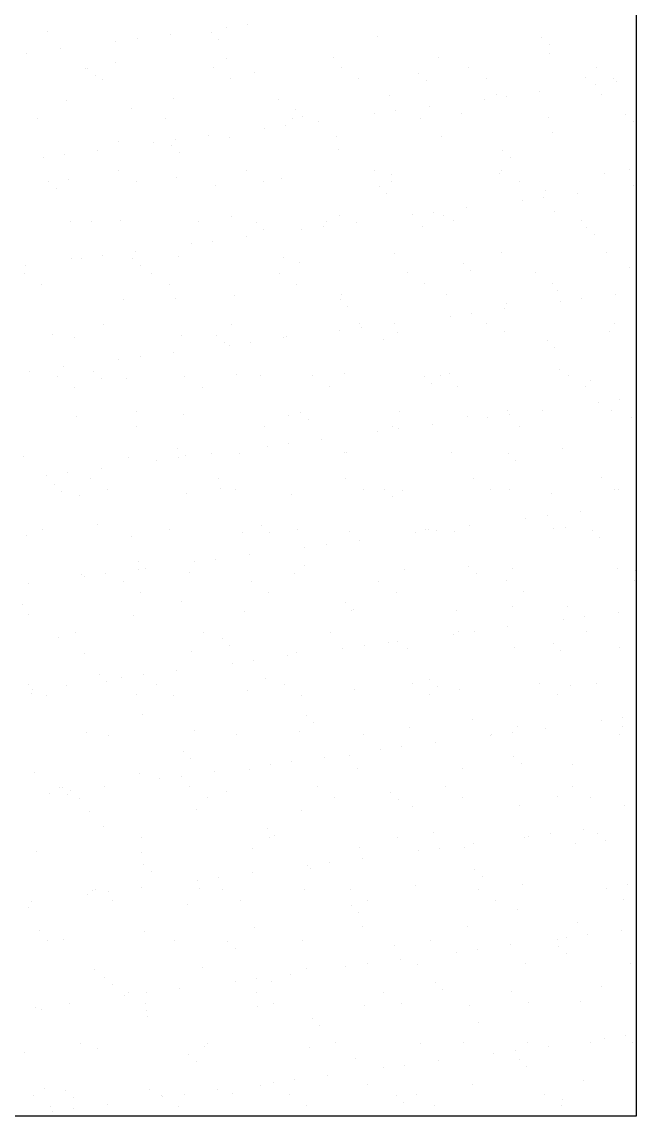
# Model space of a CAD drawing. Header units: metres. Extents: x 516 to 666, y 54 to 108.
# Drawn here: x 600.376 to 600.9, y 85.76 to 86.694 of the extents above; entities that cross this region are included whole.
import ezdxf

# ---------------------------------------------------------------- set-up
doc = ezdxf.new("R2010")
doc.units = ezdxf.units.M
doc.header["$LTSCALE"] = 30
doc.header["$MEASUREMENT"] = 0
doc.layers.get('0').update_dxf_attribs({"linetype": 'CONTINUOUS'})

msp = doc.modelspace()

# ---------------------------------------------------------------- linework, layer by layer
for p, q in [((600.89996, 88.69055), (600.89996, 85.76041)), ((600.5502, 86.69005), (600.5502, 86.69005)), ((600.56842, 86.69245), (600.56842, 86.69245)), ((600.39731, 86.6866), (600.39731, 86.6866)), ((600.47421, 86.68005), (600.47421, 86.68005)), ((600.50266, 86.68379), (600.50266, 86.68379)), ((600.53735, 86.68539), (600.53735, 86.68539)), ((600.5438, 86.67948), (600.5438, 86.67948)), ((600.67945, 86.6823), (600.67945, 86.6823)), ((600.81949, 86.6811), (600.81949, 86.6811)), ((600.40846, 86.67139), (600.40846, 86.67139)), ((600.456, 86.67765), (600.456, 86.67765)), ((600.82594, 86.67519), (600.82594, 86.67519)), ((600.38001, 86.66764), (600.38001, 86.66764)), ((600.45592, 86.65985), (600.45592, 86.65985)), ((600.55044, 86.66325), (600.55044, 86.66325)), ((600.64205, 86.66442), (600.64205, 86.66442)), ((600.73157, 86.66399), (600.73157, 86.66399)), ((600.82609, 86.6674), (600.82609, 86.6674)), ((600.43021, 86.65505), (600.43021, 86.65505)), ((600.43215, 86.65468), (600.43215, 86.65468)), ((600.53919, 86.65525), (600.53919, 86.65525)), ((600.57425, 86.65158), (600.57425, 86.65158)), ((600.64818, 86.65545), (600.64818, 86.65545)), ((600.71428, 86.65038), (600.71428, 86.65038)), ((600.75716, 86.65564), (600.75716, 86.65564)), ((600.86614, 86.65584), (600.86614, 86.65584)), ((600.4386, 86.64877), (600.4386, 86.64877)), ((600.44497, 86.64565), (600.44497, 86.64565)), ((600.55395, 86.64585), (600.55395, 86.64585)), ((600.66293, 86.64604), (600.66293, 86.64604)), ((600.72073, 86.64447), (600.72073, 86.64447)), ((600.77192, 86.64624), (600.77192, 86.64624)), ((600.85638, 86.64729), (600.85638, 86.64729)), ((600.86507, 86.64089), (600.86507, 86.64089)), ((600.8809, 86.64644), (600.8809, 86.64644)), ((600.88329, 86.64329), (600.88329, 86.64329)), ((600.68937, 86.63161), (600.68937, 86.63161)), ((600.78098, 86.63278), (600.78098, 86.63278)), ((600.81754, 86.63463), (600.81754, 86.63463)), ((600.8705, 86.63235), (600.8705, 86.63235)), ((600.41372, 86.62747), (600.41372, 86.62747)), ((600.50532, 86.62863), (600.50532, 86.62863)), ((600.59485, 86.62821), (600.59485, 86.62821)), ((600.72334, 86.62223), (600.72334, 86.62223)), ((600.77087, 86.62849), (600.77087, 86.62849)), ((600.78909, 86.63089), (600.78909, 86.63089)), ((600.46904, 86.62087), (600.46904, 86.62087)), ((600.60908, 86.61967), (600.60908, 86.61967)), ((600.61553, 86.61376), (600.61553, 86.61376)), ((600.67667, 86.61609), (600.67667, 86.61609)), ((600.69488, 86.61849), (600.69488, 86.61849)), ((600.75118, 86.61657), (600.75118, 86.61657)), ((600.89122, 86.61537), (600.89122, 86.61537)), ((600.38911, 86.6116), (600.38911, 86.6116)), ((600.49809, 86.6118), (600.49809, 86.6118)), ((600.58247, 86.60369), (600.58247, 86.60369)), ((600.60068, 86.60608), (600.60068, 86.60608)), ((600.60708, 86.612), (600.60708, 86.612)), ((600.62913, 86.60983), (600.62913, 86.60983)), ((600.71606, 86.6122), (600.71606, 86.6122)), ((600.82504, 86.6124), (600.82504, 86.6124)), ((600.89767, 86.60946), (600.89767, 86.60946)), ((600.53493, 86.59743), (600.53493, 86.59743)), ((600.55265, 86.59582), (600.55265, 86.59582)), ((600.64425, 86.59699), (600.64425, 86.59699)), ((600.73378, 86.59656), (600.73378, 86.59656)), ((600.8283, 86.59997), (600.8283, 86.59997)), ((600.44073, 86.58503), (600.44073, 86.58503)), ((600.45812, 86.59242), (600.45812, 86.59242)), ((600.48826, 86.59128), (600.48826, 86.59128)), ((600.50388, 86.58895), (600.50388, 86.58895)), ((600.50648, 86.59368), (600.50648, 86.59368)), ((600.64598, 86.58586), (600.64598, 86.58586)), ((600.39406, 86.57888), (600.39406, 86.57888)), ((600.41228, 86.58128), (600.41228, 86.58128)), ((600.51033, 86.58304), (600.51033, 86.58304)), ((600.78601, 86.58465), (600.78601, 86.58465)), ((600.79246, 86.57874), (600.79246, 86.57874)), ((600.45847, 86.56742), (600.45847, 86.56742)), ((600.56746, 86.56761), (600.56746, 86.56761)), ((600.67644, 86.56781), (600.67644, 86.56781)), ((600.78542, 86.56801), (600.78542, 86.56801)), ((600.89441, 86.56821), (600.89441, 86.56821)), ((600.39867, 86.55824), (600.39867, 86.55824)), ((600.41592, 86.56003), (600.41592, 86.56003)), ((600.47323, 86.55801), (600.47323, 86.55801)), ((600.50753, 86.5612), (600.50753, 86.5612)), ((600.58221, 86.55821), (600.58221, 86.55821)), ((600.59705, 86.56077), (600.59705, 86.56077)), ((600.6912, 86.55841), (600.6912, 86.55841)), ((600.69157, 86.56418), (600.69157, 86.56418)), ((600.78318, 86.56535), (600.78318, 86.56535)), ((600.80018, 86.55861), (600.80018, 86.55861)), ((600.8727, 86.56492), (600.8727, 86.56492)), ((600.40512, 86.55232), (600.40512, 86.55232)), ((600.54077, 86.55514), (600.54077, 86.55514)), ((600.68081, 86.55394), (600.68081, 86.55394)), ((600.68726, 86.54803), (600.68726, 86.54803)), ((600.82291, 86.55084), (600.82291, 86.55084)), ((600.8498, 86.54827), (600.8498, 86.54827)), ((600.89734, 86.55453), (600.89734, 86.55453)), ((600.80314, 86.54213), (600.80314, 86.54213)), ((600.82135, 86.54453), (600.82135, 86.54453)), ((600.64646, 86.52956), (600.64646, 86.52956)), ((600.70893, 86.52973), (600.70893, 86.52973)), ((600.72715, 86.53212), (600.72715, 86.53212)), ((600.73598, 86.52913), (600.73598, 86.52913)), ((600.7556, 86.53587), (600.7556, 86.53587)), ((600.8305, 86.53254), (600.8305, 86.53254)), ((600.41737, 86.52397), (600.41737, 86.52397)), ((600.43557, 86.52443), (600.43557, 86.52443)), ((600.46033, 86.52499), (600.46033, 86.52499)), ((600.52636, 86.52417), (600.52636, 86.52417)), ((600.55485, 86.52839), (600.55485, 86.52839)), ((600.57561, 86.52322), (600.57561, 86.52322)), ((600.63295, 86.51972), (600.63295, 86.51972)), ((600.63534, 86.52436), (600.63534, 86.52436)), ((600.6614, 86.52347), (600.6614, 86.52347)), ((600.71771, 86.52013), (600.71771, 86.52013)), ((600.74433, 86.52456), (600.74433, 86.52456)), ((600.85331, 86.52476), (600.85331, 86.52476)), ((600.5672, 86.51107), (600.5672, 86.51107)), ((600.58206, 86.51731), (600.58206, 86.51731)), ((600.61473, 86.51732), (600.61473, 86.51732)), ((600.85774, 86.51893), (600.85774, 86.51893)), ((600.86419, 86.51301), (600.86419, 86.51301)), ((600.52053, 86.50492), (600.52053, 86.50492)), ((600.53875, 86.50732), (600.53875, 86.50732)), ((600.41813, 86.4926), (600.41813, 86.4926)), ((600.42633, 86.49252), (600.42633, 86.49252)), ((600.44454, 86.49492), (600.44454, 86.49492)), ((600.4704, 86.49251), (600.4704, 86.49251)), ((600.473, 86.49866), (600.473, 86.49866)), ((600.50973, 86.49377), (600.50973, 86.49377)), ((600.59926, 86.49334), (600.59926, 86.49334)), ((600.69378, 86.49675), (600.69378, 86.49675)), ((600.78538, 86.49792), (600.78538, 86.49792)), ((600.87491, 86.49749), (600.87491, 86.49749)), ((600.37879, 86.48626), (600.37879, 86.48626)), ((600.47685, 86.4866), (600.47685, 86.4866)), ((600.6125, 86.48941), (600.6125, 86.48941)), ((600.75254, 86.48821), (600.75254, 86.48821)), ((600.75899, 86.4823), (600.75899, 86.4823)), ((600.89464, 86.48512), (600.89464, 86.48512)), ((600.37775, 86.47958), (600.37775, 86.47958)), ((600.48674, 86.47978), (600.48674, 86.47978)), ((600.59572, 86.47998), (600.59572, 86.47998)), ((600.7047, 86.48018), (600.7047, 86.48018)), ((600.81369, 86.48037), (600.81369, 86.48037)), ((600.39251, 86.47018), (600.39251, 86.47018)), ((600.50149, 86.47038), (600.50149, 86.47038)), ((600.61048, 86.47058), (600.61048, 86.47058)), ((600.71946, 86.47077), (600.71946, 86.47077)), ((600.82844, 86.47097), (600.82844, 86.47097)), ((600.83271, 86.4651), (600.83271, 86.4651)), ((600.46253, 86.45755), (600.46253, 86.45755)), ((600.5073, 86.4587), (600.5073, 86.4587)), ((600.55706, 86.46096), (600.55706, 86.46096)), ((600.64734, 86.45749), (600.64734, 86.45749)), ((600.64866, 86.46213), (600.64866, 86.46213)), ((600.73818, 86.4617), (600.73818, 86.4617)), ((600.78944, 86.4544), (600.78944, 86.4544)), ((600.8354, 86.45576), (600.8354, 86.45576)), ((600.85362, 86.45816), (600.85362, 86.45816)), ((600.88207, 86.46191), (600.88207, 86.46191)), ((600.65379, 86.45158), (600.65379, 86.45158)), ((600.75942, 86.44576), (600.75942, 86.44576)), ((600.78787, 86.44951), (600.78787, 86.44951)), ((600.44564, 86.43633), (600.44564, 86.43633)), ((600.55462, 86.43653), (600.55462, 86.43653)), ((600.66361, 86.43673), (600.66361, 86.43673)), ((600.69367, 86.4371), (600.69367, 86.4371)), ((600.7412, 86.44336), (600.7412, 86.44336)), ((600.77259, 86.43693), (600.77259, 86.43693)), ((600.88157, 86.43713), (600.88157, 86.43713)), ((600.4021, 86.42798), (600.4021, 86.42798)), ((600.51194, 86.42634), (600.51194, 86.42634)), ((600.54213, 86.42678), (600.54213, 86.42678)), ((600.60146, 86.42591), (600.60146, 86.42591)), ((600.647, 86.43096), (600.647, 86.43096)), ((600.66521, 86.43336), (600.66521, 86.43336)), ((600.69598, 86.42932), (600.69598, 86.42932)), ((600.78759, 86.43048), (600.78759, 86.43048)), ((600.87711, 86.43005), (600.87711, 86.43005)), ((600.42033, 86.42517), (600.42033, 86.42517)), ((600.54858, 86.42087), (600.54858, 86.42087)), ((600.5528, 86.41856), (600.5528, 86.41856)), ((600.57101, 86.42096), (600.57101, 86.42096)), ((600.59946, 86.4247), (600.59946, 86.4247)), ((600.68423, 86.42368), (600.68423, 86.42368)), ((600.82427, 86.42248), (600.82427, 86.42248)), ((600.83072, 86.41657), (600.83072, 86.41657)), ((600.47681, 86.40855), (600.47681, 86.40855)), ((600.50526, 86.4123), (600.50526, 86.4123)), ((600.41106, 86.3999), (600.41106, 86.3999)), ((600.45859, 86.40616), (600.45859, 86.40616)), ((600.38261, 86.39615), (600.38261, 86.39615)), ((600.40602, 86.39195), (600.40602, 86.39195)), ((600.43693, 86.39606), (600.43693, 86.39606)), ((600.44338, 86.39015), (600.44338, 86.39015)), ((600.46474, 86.39012), (600.46474, 86.39012)), ((600.515, 86.39215), (600.515, 86.39215)), ((600.55926, 86.39353), (600.55926, 86.39353)), ((600.57903, 86.39297), (600.57903, 86.39297)), ((600.62398, 86.39234), (600.62398, 86.39234)), ((600.65087, 86.3947), (600.65087, 86.3947)), ((600.71907, 86.39177), (600.71907, 86.39177)), ((600.73297, 86.39254), (600.73297, 86.39254)), ((600.74039, 86.39427), (600.74039, 86.39427)), ((600.83491, 86.39767), (600.83491, 86.39767)), ((600.84195, 86.39274), (600.84195, 86.39274)), ((600.86117, 86.38867), (600.86117, 86.38867)), ((600.42077, 86.38255), (600.42077, 86.38255)), ((600.52976, 86.38274), (600.52976, 86.38274)), ((600.63874, 86.38294), (600.63874, 86.38294)), ((600.72552, 86.38586), (600.72552, 86.38586)), ((600.74772, 86.38314), (600.74772, 86.38314)), ((600.85671, 86.38334), (600.85671, 86.38334)), ((600.88589, 86.3718), (600.88589, 86.3718)), ((600.47383, 86.36225), (600.47383, 86.36225)), ((600.61386, 86.36105), (600.61386, 86.36105)), ((600.69819, 86.36188), (600.69819, 86.36188)), ((600.78979, 86.36305), (600.78979, 86.36305)), ((600.82014, 86.36314), (600.82014, 86.36314)), ((600.86767, 86.3694), (600.86767, 86.3694)), ((600.87932, 86.36262), (600.87932, 86.36262)), ((600.42254, 86.35774), (600.42254, 86.35774)), ((600.51414, 86.35891), (600.51414, 86.35891)), ((600.60367, 86.35848), (600.60367, 86.35848)), ((600.62031, 86.35514), (600.62031, 86.35514)), ((600.75596, 86.35796), (600.75596, 86.35796)), ((600.77347, 86.357), (600.77347, 86.357)), ((600.79168, 86.3594), (600.79168, 86.3594)), ((600.896, 86.35675), (600.896, 86.35675)), ((600.4739, 86.3487), (600.4739, 86.3487)), ((600.58289, 86.3489), (600.58289, 86.3489)), ((600.67927, 86.3446), (600.67927, 86.3446)), ((600.69187, 86.3491), (600.69187, 86.3491)), ((600.69748, 86.347), (600.69748, 86.347)), ((600.72593, 86.35074), (600.72593, 86.35074)), ((600.80085, 86.34929), (600.80085, 86.34929)), ((600.60328, 86.33459), (600.60328, 86.33459)), ((600.63173, 86.33834), (600.63173, 86.33834)), ((600.50866, 86.33034), (600.50866, 86.33034)), ((600.51511, 86.32442), (600.51511, 86.32442)), ((600.53753, 86.32594), (600.53753, 86.32594)), ((600.56146, 86.3261), (600.56146, 86.3261)), ((600.58506, 86.3322), (600.58506, 86.3322)), ((600.65076, 86.32724), (600.65076, 86.32724)), ((600.65307, 86.32726), (600.65307, 86.32726)), ((600.74259, 86.32683), (600.74259, 86.32683)), ((600.79079, 86.32604), (600.79079, 86.32604)), ((600.83712, 86.33024), (600.83712, 86.33024)), ((600.37742, 86.32312), (600.37742, 86.32312)), ((600.46694, 86.32269), (600.46694, 86.32269)), ((600.49086, 86.31979), (600.49086, 86.31979)), ((600.50908, 86.32219), (600.50908, 86.32219)), ((600.79725, 86.32013), (600.79725, 86.32013)), ((600.39666, 86.30739), (600.39666, 86.30739)), ((600.41487, 86.30979), (600.41487, 86.30979)), ((600.44333, 86.31354), (600.44333, 86.31354)), ((600.54326, 86.30451), (600.54326, 86.30451)), ((600.65225, 86.30471), (600.65225, 86.30471)), ((600.76123, 86.30491), (600.76123, 86.30491)), ((600.87021, 86.30511), (600.87021, 86.30511)), ((600.40345, 86.29962), (600.40345, 86.29962)), ((600.43428, 86.30431), (600.43428, 86.30431)), ((600.54556, 86.29653), (600.54556, 86.29653)), ((600.66701, 86.29531), (600.66701, 86.29531)), ((600.68559, 86.29532), (600.68559, 86.29532)), ((600.77599, 86.29551), (600.77599, 86.29551)), ((600.792, 86.29562), (600.792, 86.29562)), ((600.88152, 86.29519), (600.88152, 86.29519)), ((600.88497, 86.2957), (600.88497, 86.2957)), ((600.40991, 86.29371), (600.40991, 86.29371)), ((600.42474, 86.29031), (600.42474, 86.29031)), ((600.44904, 86.29491), (600.44904, 86.29491)), ((600.51635, 86.29148), (600.51635, 86.29148)), ((600.55802, 86.29511), (600.55802, 86.29511)), ((600.60587, 86.29105), (600.60587, 86.29105)), ((600.69204, 86.28941), (600.69204, 86.28941)), ((600.70039, 86.29445), (600.70039, 86.29445)), ((600.82769, 86.29223), (600.82769, 86.29223)), ((600.8524, 86.27678), (600.8524, 86.27678)), ((600.89994, 86.28304), (600.89994, 86.28304)), ((600.80573, 86.27064), (600.80573, 86.27064)), ((600.82395, 86.27303), (600.82395, 86.27303)), ((600.39318, 86.26087), (600.39318, 86.26087)), ((600.44035, 86.26581), (600.44035, 86.26581)), ((600.50217, 86.26107), (600.50217, 86.26107)), ((600.56367, 86.25866), (600.56367, 86.25866)), ((600.58039, 86.26461), (600.58039, 86.26461)), ((600.58684, 86.2587), (600.58684, 86.2587)), ((600.61115, 86.26126), (600.61115, 86.26126)), ((600.65527, 86.25983), (600.65527, 86.25983)), ((600.71153, 86.25823), (600.71153, 86.25823)), ((600.72013, 86.26146), (600.72013, 86.26146)), ((600.72249, 86.26151), (600.72249, 86.26151)), ((600.72975, 86.26063), (600.72975, 86.26063)), ((600.7448, 86.2594), (600.7448, 86.2594)), ((600.7582, 86.26438), (600.7582, 86.26438)), ((600.82912, 86.26166), (600.82912, 86.26166)), ((600.83932, 86.26281), (600.83932, 86.26281)), ((600.86252, 86.26031), (600.86252, 86.26031)), ((600.37962, 86.25569), (600.37962, 86.25569)), ((600.46915, 86.25526), (600.46915, 86.25526)), ((600.664, 86.25198), (600.664, 86.25198)), ((600.86897, 86.2544), (600.86897, 86.2544)), ((600.56979, 86.23957), (600.56979, 86.23957)), ((600.61733, 86.24583), (600.61733, 86.24583)), ((600.63555, 86.24823), (600.63555, 86.24823)), ((600.47518, 86.23389), (600.47518, 86.23389)), ((600.52313, 86.23343), (600.52313, 86.23343)), ((600.54134, 86.23583), (600.54134, 86.23583)), ((600.61728, 86.2308), (600.61728, 86.2308)), ((600.42695, 86.22288), (600.42695, 86.22288)), ((600.42893, 86.22103), (600.42893, 86.22103)), ((600.44714, 86.22343), (600.44714, 86.22343)), ((600.47559, 86.22717), (600.47559, 86.22717)), ((600.48163, 86.22798), (600.48163, 86.22798)), ((600.51855, 86.22404), (600.51855, 86.22404)), ((600.60808, 86.22361), (600.60808, 86.22361)), ((600.7026, 86.22702), (600.7026, 86.22702)), ((600.75732, 86.22959), (600.75732, 86.22959)), ((600.76377, 86.22368), (600.76377, 86.22368)), ((600.7942, 86.22819), (600.7942, 86.22819)), ((600.88373, 86.22776), (600.88373, 86.22776)), ((600.89942, 86.2265), (600.89942, 86.2265)), ((600.38139, 86.21477), (600.38139, 86.21477)), ((600.46254, 86.21668), (600.46254, 86.21668)), ((600.57153, 86.21688), (600.57153, 86.21688)), ((600.68051, 86.21708), (600.68051, 86.21708)), ((600.7895, 86.21727), (600.7895, 86.21727)), ((600.89848, 86.21747), (600.89848, 86.21747)), ((600.4773, 86.20728), (600.4773, 86.20728)), ((600.58629, 86.20748), (600.58629, 86.20748)), ((600.69527, 86.20767), (600.69527, 86.20767)), ((600.80425, 86.20787), (600.80425, 86.20787)), ((600.37643, 86.19727), (600.37643, 86.19727)), ((600.51208, 86.20008), (600.51208, 86.20008)), ((600.65212, 86.19888), (600.65212, 86.19888)), ((600.65748, 86.1924), (600.65748, 86.1924)), ((600.65857, 86.19297), (600.65857, 86.19297)), ((600.79422, 86.19578), (600.79422, 86.19578)), ((600.84152, 86.19538), (600.84152, 86.19538)), ((600.38183, 86.18826), (600.38183, 86.18826)), ((600.47135, 86.18783), (600.47135, 86.18783)), ((600.56587, 86.19123), (600.56587, 86.19123)), ((600.747, 86.19197), (600.747, 86.19197)), ((600.838, 86.18427), (600.838, 86.18427)), ((600.85622, 86.18667), (600.85622, 86.18667)), ((600.88467, 86.19042), (600.88467, 86.19042)), ((600.7484, 86.17383), (600.7484, 86.17383)), ((600.76201, 86.17427), (600.76201, 86.17427)), ((600.79047, 86.17802), (600.79047, 86.17802)), ((600.85738, 86.17403), (600.85738, 86.17403)), ((600.40688, 86.16937), (600.40688, 86.16937)), ((600.42145, 86.17323), (600.42145, 86.17323)), ((600.53043, 86.17343), (600.53043, 86.17343)), ((600.54691, 86.16816), (600.54691, 86.16816)), ((600.63941, 86.17363), (600.63941, 86.17363)), ((600.68901, 86.16507), (600.68901, 86.16507)), ((600.69626, 86.16561), (600.69626, 86.16561)), ((600.7438, 86.17187), (600.7438, 86.17187)), ((600.42915, 86.15544), (600.42915, 86.15544)), ((600.52076, 86.15661), (600.52076, 86.15661)), ((600.55336, 86.16225), (600.55336, 86.16225)), ((600.61028, 86.15618), (600.61028, 86.15618)), ((600.6496, 86.15947), (600.6496, 86.15947)), ((600.66781, 86.16187), (600.66781, 86.16187)), ((600.7048, 86.15959), (600.7048, 86.15959)), ((600.79641, 86.16076), (600.79641, 86.16076)), ((600.82905, 86.16387), (600.82905, 86.16387)), ((600.8355, 86.15796), (600.8355, 86.15796)), ((600.88593, 86.16033), (600.88593, 86.16033)), ((600.55539, 86.14707), (600.55539, 86.14707)), ((600.57361, 86.14947), (600.57361, 86.14947)), ((600.60206, 86.15321), (600.60206, 86.15321)), ((600.44171, 86.13745), (600.44171, 86.13745)), ((600.47941, 86.13706), (600.47941, 86.13706)), ((600.50786, 86.14081), (600.50786, 86.14081)), ((600.38182, 86.12885), (600.38182, 86.12885)), ((600.41366, 86.12841), (600.41366, 86.12841)), ((600.44816, 86.13154), (600.44816, 86.13154)), ((600.46119, 86.13467), (600.46119, 86.13467)), ((600.49081, 86.12904), (600.49081, 86.12904)), ((600.58381, 86.13435), (600.58381, 86.13435)), ((600.59979, 86.12924), (600.59979, 86.12924)), ((600.70878, 86.12944), (600.70878, 86.12944)), ((600.72385, 86.13315), (600.72385, 86.13315)), ((600.7303, 86.12724), (600.7303, 86.12724)), ((600.81776, 86.12964), (600.81776, 86.12964)), ((600.84373, 86.12794), (600.84373, 86.12794)), ((600.86595, 86.13006), (600.86595, 86.13006)), ((600.38403, 86.12082), (600.38403, 86.12082)), ((600.38521, 86.12466), (600.38521, 86.12466)), ((600.39658, 86.11944), (600.39658, 86.11944)), ((600.47356, 86.12039), (600.47356, 86.12039)), ((600.50557, 86.11964), (600.50557, 86.11964)), ((600.56808, 86.1238), (600.56808, 86.1238)), ((600.61455, 86.11984), (600.61455, 86.11984)), ((600.65968, 86.12497), (600.65968, 86.12497)), ((600.72353, 86.12004), (600.72353, 86.12004)), ((600.74921, 86.12454), (600.74921, 86.12454)), ((600.83252, 86.12024), (600.83252, 86.12024)), ((600.47861, 86.10364), (600.47861, 86.10364)), ((600.61864, 86.10244), (600.61864, 86.10244)), ((600.76074, 86.09934), (600.76074, 86.09934)), ((600.88848, 86.10031), (600.88848, 86.10031)), ((600.62509, 86.09652), (600.62509, 86.09652)), ((600.70701, 86.09216), (600.70701, 86.09216)), ((600.79861, 86.09332), (600.79861, 86.09332)), ((600.82273, 86.09165), (600.82273, 86.09165)), ((600.87027, 86.09791), (600.87027, 86.09791)), ((600.88814, 86.0929), (600.88814, 86.0929)), ((600.43135, 86.08801), (600.43135, 86.08801)), ((600.44971, 86.0856), (600.44971, 86.0856)), ((600.52296, 86.08918), (600.52296, 86.08918)), ((600.55869, 86.0858), (600.55869, 86.0858)), ((600.61248, 86.08875), (600.61248, 86.08875)), ((600.66768, 86.08599), (600.66768, 86.08599)), ((600.77606, 86.08551), (600.77606, 86.08551)), ((600.77666, 86.08619), (600.77666, 86.08619)), ((600.79428, 86.08791), (600.79428, 86.08791)), ((600.88565, 86.08639), (600.88565, 86.08639)), ((600.51344, 86.07172), (600.51344, 86.07172)), ((600.68186, 86.07311), (600.68186, 86.07311)), ((600.70008, 86.07551), (600.70008, 86.07551)), ((600.72853, 86.07925), (600.72853, 86.07925)), ((600.51989, 86.06581), (600.51989, 86.06581)), ((600.60588, 86.0631), (600.60588, 86.0631)), ((600.63433, 86.06685), (600.63433, 86.06685)), ((600.65554, 86.06863), (600.65554, 86.06863)), ((600.79558, 86.06742), (600.79558, 86.06742)), ((600.38624, 86.05339), (600.38624, 86.05339)), ((600.47576, 86.05296), (600.47576, 86.05296)), ((600.54013, 86.05445), (600.54013, 86.05445)), ((600.57028, 86.05637), (600.57028, 86.05637)), ((600.58766, 86.06071), (600.58766, 86.06071)), ((600.66189, 86.05754), (600.66189, 86.05754)), ((600.75141, 86.05711), (600.75141, 86.05711)), ((600.80203, 86.06151), (600.80203, 86.06151)), ((600.84593, 86.06051), (600.84593, 86.06051)), ((600.49346, 86.0483), (600.49346, 86.0483)), ((600.51167, 86.0507), (600.51167, 86.0507)), ((600.39926, 86.0359), (600.39926, 86.0359)), ((600.40824, 86.041), (600.40824, 86.041)), ((600.41009, 86.04121), (600.41009, 86.04121)), ((600.41469, 86.03509), (600.41469, 86.03509)), ((600.41747, 86.0383), (600.41747, 86.0383)), ((600.44592, 86.04205), (600.44592, 86.04205)), ((600.51907, 86.04141), (600.51907, 86.04141)), ((600.55034, 86.03791), (600.55034, 86.03791)), ((600.62806, 86.04161), (600.62806, 86.04161)), ((600.69037, 86.03671), (600.69037, 86.03671)), ((600.73704, 86.04181), (600.73704, 86.04181)), ((600.84602, 86.042), (600.84602, 86.042)), ((600.42485, 86.03181), (600.42485, 86.03181)), ((600.53383, 86.03201), (600.53383, 86.03201)), ((600.64281, 86.03221), (600.64281, 86.03221)), ((600.69682, 86.0308), (600.69682, 86.0308)), ((600.70921, 86.02472), (600.70921, 86.02472)), ((600.7518, 86.0324), (600.7518, 86.0324)), ((600.80082, 86.02589), (600.80082, 86.02589)), ((600.83247, 86.03361), (600.83247, 86.03361)), ((600.86078, 86.0326), (600.86078, 86.0326)), ((600.89034, 86.02546), (600.89034, 86.02546)), ((600.43356, 86.02058), (600.43356, 86.02058)), ((600.52516, 86.02175), (600.52516, 86.02175)), ((600.61469, 86.02132), (600.61469, 86.02132)), ((600.44513, 86.0072), (600.44513, 86.0072)), ((600.58517, 86.00599), (600.58517, 86.00599)), ((600.47797, 85.99796), (600.47797, 85.99796)), ((600.58696, 85.99816), (600.58696, 85.99816)), ((600.59162, 86.00008), (600.59162, 86.00008)), ((600.69594, 85.99836), (600.69594, 85.99836)), ((600.72727, 86.0029), (600.72727, 86.0029)), ((600.80493, 85.99856), (600.80493, 85.99856)), ((600.80833, 85.99915), (600.80833, 85.99915)), ((600.82655, 86.00154), (600.82655, 86.00154)), ((600.855, 86.00529), (600.855, 86.00529)), ((600.86731, 86.0017), (600.86731, 86.0017)), ((600.57249, 85.98894), (600.57249, 85.98894)), ((600.66409, 85.9901), (600.66409, 85.9901)), ((600.73235, 85.98914), (600.73235, 85.98914)), ((600.75362, 85.98968), (600.75362, 85.98968)), ((600.7608, 85.99289), (600.7608, 85.99289)), ((600.84814, 85.99308), (600.84814, 85.99308)), ((600.87376, 85.99578), (600.87376, 85.99578)), ((600.38844, 85.98596), (600.38844, 85.98596)), ((600.47797, 85.98553), (600.47797, 85.98553)), ((600.66659, 85.98049), (600.66659, 85.98049)), ((600.71413, 85.98674), (600.71413, 85.98674)), ((600.47997, 85.97528), (600.47997, 85.97528)), ((600.48642, 85.96937), (600.48642, 85.96937)), ((600.61993, 85.97434), (600.61993, 85.97434)), ((600.62207, 85.97218), (600.62207, 85.97218)), ((600.63814, 85.97674), (600.63814, 85.97674)), ((600.7621, 85.97098), (600.7621, 85.97098)), ((600.52572, 85.96194), (600.52572, 85.96194)), ((600.54394, 85.96434), (600.54394, 85.96434)), ((600.57239, 85.96808), (600.57239, 85.96808)), ((600.76855, 85.96507), (600.76855, 85.96507)), ((600.43576, 85.95315), (600.43576, 85.95315)), ((600.43835, 85.95358), (600.43835, 85.95358)), ((600.44974, 85.95194), (600.44974, 85.95194)), ((600.47819, 85.95568), (600.47819, 85.95568)), ((600.52737, 85.95432), (600.52737, 85.95432)), ((600.54734, 85.95378), (600.54734, 85.95378)), ((600.61689, 85.95389), (600.61689, 85.95389)), ((600.65632, 85.95397), (600.65632, 85.95397)), ((600.71141, 85.95729), (600.71141, 85.95729)), ((600.7653, 85.95417), (600.7653, 85.95417)), ((600.80302, 85.95846), (600.80302, 85.95846)), ((600.87429, 85.95437), (600.87429, 85.95437)), ((600.89254, 85.95803), (600.89254, 85.95803)), ((600.38399, 85.94328), (600.38399, 85.94328)), ((600.43152, 85.94954), (600.43152, 85.94954)), ((600.45311, 85.94418), (600.45311, 85.94418)), ((600.51686, 85.94147), (600.51686, 85.94147)), ((600.56209, 85.94437), (600.56209, 85.94437)), ((600.6569, 85.94026), (600.6569, 85.94026)), ((600.67108, 85.94457), (600.67108, 85.94457)), ((600.78006, 85.94477), (600.78006, 85.94477)), ((600.88905, 85.94497), (600.88905, 85.94497)), ((600.38121, 85.93865), (600.38121, 85.93865)), ((600.66335, 85.93435), (600.66335, 85.93435)), ((600.799, 85.93717), (600.799, 85.93717)), ((600.6663, 85.92267), (600.6663, 85.92267)), ((600.75582, 85.92224), (600.75582, 85.92224)), ((600.85034, 85.92565), (600.85034, 85.92565)), ((600.39065, 85.91853), (600.39065, 85.91853)), ((600.48017, 85.9181), (600.48017, 85.9181)), ((600.57469, 85.9215), (600.57469, 85.9215)), ((600.8406, 85.91278), (600.8406, 85.91278)), ((600.85881, 85.91518), (600.85881, 85.91518)), ((600.88727, 85.91893), (600.88727, 85.91893)), ((600.39726, 85.91013), (600.39726, 85.91013)), ((600.41166, 85.91075), (600.41166, 85.91075)), ((600.50624, 85.91033), (600.50624, 85.91033)), ((600.5517, 85.90955), (600.5517, 85.90955)), ((600.55815, 85.90364), (600.55815, 85.90364)), ((600.61522, 85.91053), (600.61522, 85.91053)), ((600.6938, 85.90645), (600.6938, 85.90645)), ((600.72421, 85.91073), (600.72421, 85.91073)), ((600.79306, 85.90653), (600.79306, 85.90653)), ((600.83319, 85.91092), (600.83319, 85.91092)), ((600.83383, 85.90525), (600.83383, 85.90525)), ((600.69886, 85.89412), (600.69886, 85.89412)), ((600.7464, 85.90038), (600.7464, 85.90038)), ((600.76461, 85.90278), (600.76461, 85.90278)), ((600.84028, 85.89934), (600.84028, 85.89934)), ((600.43797, 85.88572), (600.43797, 85.88572)), ((600.52957, 85.88689), (600.52957, 85.88689)), ((600.6191, 85.88646), (600.6191, 85.88646)), ((600.65219, 85.88798), (600.65219, 85.88798)), ((600.67041, 85.89038), (600.67041, 85.89038)), ((600.71362, 85.88986), (600.71362, 85.88986)), ((600.80523, 85.89103), (600.80523, 85.89103)), ((600.89475, 85.8906), (600.89475, 85.8906)), ((600.44649, 85.87883), (600.44649, 85.87883)), ((600.55799, 85.87558), (600.55799, 85.87558)), ((600.57621, 85.87798), (600.57621, 85.87798)), ((600.58859, 85.87574), (600.58859, 85.87574)), ((600.60466, 85.88172), (600.60466, 85.88172)), ((600.45294, 85.87292), (600.45294, 85.87292)), ((600.46662, 85.86594), (600.46662, 85.86594)), ((600.482, 85.86557), (600.482, 85.86557)), ((600.51046, 85.86932), (600.51046, 85.86932)), ((600.5756, 85.86614), (600.5756, 85.86614)), ((600.68458, 85.86634), (600.68458, 85.86634)), ((600.72863, 85.87454), (600.72863, 85.87454)), ((600.73508, 85.86863), (600.73508, 85.86863)), ((600.79357, 85.86654), (600.79357, 85.86654)), ((600.87073, 85.87144), (600.87073, 85.87144)), ((600.41625, 85.85692), (600.41625, 85.85692)), ((600.46379, 85.86318), (600.46379, 85.86318)), ((600.48137, 85.85654), (600.48137, 85.85654)), ((600.59036, 85.85674), (600.59036, 85.85674)), ((600.69934, 85.85694), (600.69934, 85.85694)), ((600.80833, 85.85714), (600.80833, 85.85714)), ((600.85255, 85.85822), (600.85255, 85.85822)), ((600.3878, 85.85317), (600.3878, 85.85317)), ((600.39285, 85.8511), (600.39285, 85.8511)), ((600.48237, 85.85067), (600.48237, 85.85067)), ((600.5769, 85.85407), (600.5769, 85.85407)), ((600.6685, 85.85524), (600.6685, 85.85524)), ((600.75803, 85.85481), (600.75803, 85.85481)), ((600.48339, 85.84502), (600.48339, 85.84502)), ((600.62343, 85.84382), (600.62343, 85.84382)), ((600.62988, 85.83791), (600.62988, 85.83791)), ((600.76553, 85.84073), (600.76553, 85.84073)), ((600.89108, 85.82882), (600.89108, 85.82882)), ((600.42552, 85.8225), (600.42552, 85.8225)), ((600.53178, 85.81945), (600.53178, 85.81945)), ((600.5345, 85.8227), (600.5345, 85.8227)), ((600.6213, 85.81902), (600.6213, 85.81902)), ((600.64349, 85.82289), (600.64349, 85.82289)), ((600.71582, 85.82243), (600.71582, 85.82243)), ((600.75247, 85.82309), (600.75247, 85.82309)), ((600.80743, 85.8236), (600.80743, 85.8236)), ((600.82533, 85.82016), (600.82533, 85.82016)), ((600.86145, 85.82329), (600.86145, 85.82329)), ((600.87286, 85.82642), (600.87286, 85.82642)), ((600.89695, 85.82317), (600.89695, 85.82317)), ((600.37819, 85.81431), (600.37819, 85.81431)), ((600.44017, 85.81828), (600.44017, 85.81828)), ((600.51822, 85.81311), (600.51822, 85.81311)), ((600.66032, 85.81001), (600.66032, 85.81001)), ((600.77866, 85.81402), (600.77866, 85.81402)), ((600.79688, 85.81642), (600.79688, 85.81642)), ((600.52467, 85.80719), (600.52467, 85.80719)), ((600.68446, 85.80162), (600.68446, 85.80162)), ((600.70268, 85.80401), (600.70268, 85.80401)), ((600.73113, 85.80776), (600.73113, 85.80776)), ((600.80036, 85.80881), (600.80036, 85.80881)), ((600.80681, 85.8029), (600.80681, 85.8029)), ((600.60847, 85.79161), (600.60847, 85.79161)), ((600.63693, 85.79536), (600.63693, 85.79536)), ((600.85475, 85.79079), (600.85475, 85.79079)), ((600.39506, 85.78367), (600.39506, 85.78367)), ((600.41302, 85.78239), (600.41302, 85.78239)), ((600.48458, 85.78324), (600.48458, 85.78324)), ((600.54272, 85.78296), (600.54272, 85.78296)), ((600.5791, 85.78664), (600.5791, 85.78664)), ((600.59026, 85.78921), (600.59026, 85.78921)), ((600.67071, 85.78781), (600.67071, 85.78781)), ((600.76023, 85.78738), (600.76023, 85.78738)), ((600.3859, 85.77811), (600.3859, 85.77811)), ((600.41947, 85.77648), (600.41947, 85.77648)), ((600.49488, 85.77831), (600.49488, 85.77831)), ((600.49606, 85.77681), (600.49606, 85.77681)), ((600.51427, 85.77921), (600.51427, 85.77921)), ((600.55512, 85.7793), (600.55512, 85.7793)), ((600.60386, 85.77851), (600.60386, 85.77851)), ((600.69516, 85.77809), (600.69516, 85.77809)), ((600.70161, 85.77218), (600.70161, 85.77218)), ((600.71285, 85.77871), (600.71285, 85.77871)), ((600.82183, 85.7789), (600.82183, 85.7789)), ((600.83726, 85.775), (600.83726, 85.775)), ((600.40066, 85.76871), (600.40066, 85.76871)), ((600.40185, 85.76441), (600.40185, 85.76441)), ((600.42007, 85.76681), (600.42007, 85.76681)), ((600.44852, 85.77055), (600.44852, 85.77055)), ((600.50964, 85.76891), (600.50964, 85.76891)), ((600.61862, 85.76911), (600.61862, 85.76911)), ((600.72761, 85.7693), (600.72761, 85.7693)), ((600.83659, 85.7695), (600.83659, 85.7695)), ((600.89996, 85.76041), (599.85122, 85.76041))]:
    msp.add_line(p, q)

doc.saveas('drawing.dxf')
